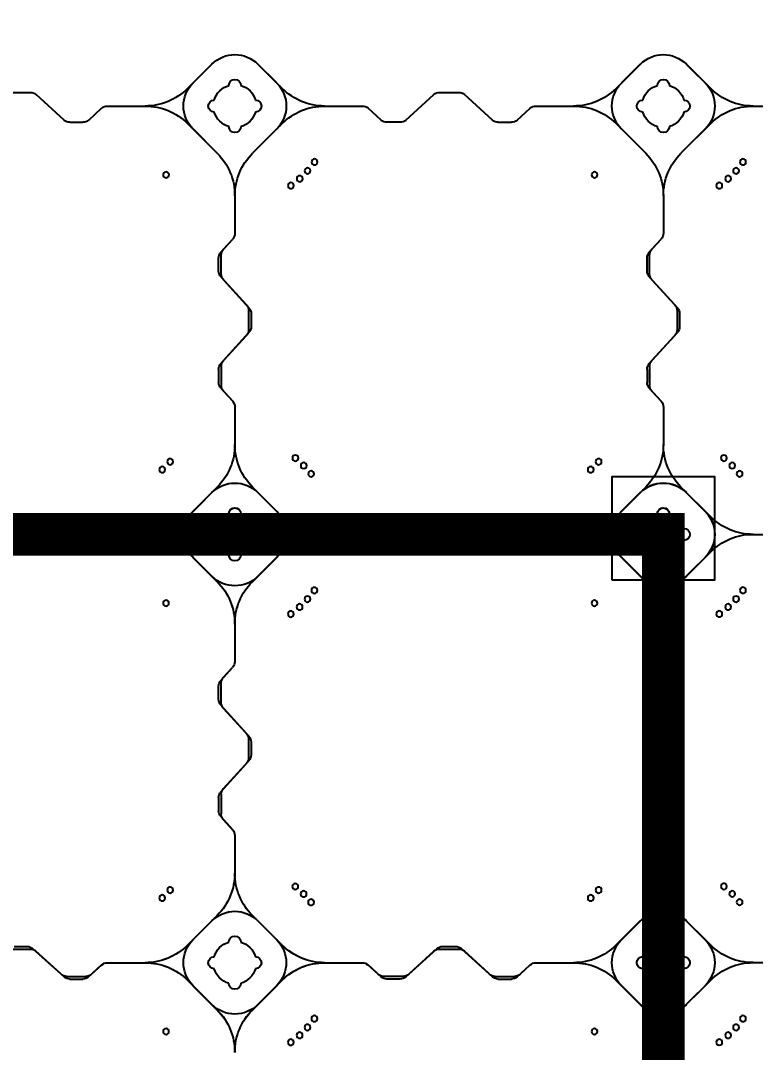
# Model space of a CAD drawing. Header units: millimetres. Extents: x -1612139 to -1260738, y 1141106 to 1536160.
# Drawn here: x -1312769 to -1311911, y 1267207 to 1268411 of the extents above; entities that cross this region are included whole.
import ezdxf

# ---------------------------------------------------------------- set-up
doc = ezdxf.new("R2010")
doc.units = ezdxf.units.MM
doc.header["$LTSCALE"] = 10
doc.layers.get('0').update_dxf_attribs({"linetype": 'CONTINUOUS'})
doc.layers.get('DEFPOINTS').update_dxf_attribs({"linetype": 'CONTINUOUS'})
doc.layers.add('W-FLOAT_BOWL浮筒', color=253, linetype='CONTINUOUS')
doc.styles.add('STANDARD_T3', font='simplex.shx', dxfattribs={"width": 0.7, "bigfont": 'gbcbig.shx'})
doc.dimstyles.new('W&&200', dxfattribs={"dimtxt": 700, "dimasz": 200, "dimexe": 500, "dimexo": 600, "dimgap": 200, "dimtad": 1, "dimdec": 0, "dimzin": 0, "dimdsep": 46, "dimtxsty": 'STANDARD_T3', "dimcen": 0.09, "dimclrd": 1, "dimclre": 1, "dimclrt": 7, "dimazin": 2, "dimtfac": 1, "dimtdec": 0, "dimtix": 1, "dimtmove": 2, "dimatfit": 3, "dimfxl": 100, "dimtolj": 1, "dimtzin": 0, "dimarcsym": 0})

# ---------------------------------------------------------------- blocks, each defined once
blk = doc.blocks.new('蓝色')
at = {"layer": 'W-FLOAT_BOWL浮筒', "color": 5}
for p, q in [((20451.1, -11479.1), (20485.8, -11444.4)), ((20479.5, -11450.8), (20451.2, -11479.1)), ((20457.5, -11472.8), (20485.8, -11444.5)), ((20457.5, -11472.7), (20479.4, -11450.8)), ((20561.6, -11479.1), (20526.8, -11444.4)), ((20555.2, -11472.8), (20526.8, -11444.5)), ((20533.2, -11450.8), (20555.2, -11472.7)), ((20533.2, -11450.8), (20561.5, -11479.1)), ((20951.1, -11479.1), (20985.8, -11444.4)), ((20979.5, -11450.8), (20951.2, -11479.1)), ((21055.2, -11472.8), (21026.8, -11444.5)), ((21033.2, -11450.8), (21055.2, -11472.7)), ((20303.5, -11486.2), (20270.7, -11516)), ((20307, -11483.2), (20274.2, -11513)), ((20310.2, -11483.6), (20332.5, -11483.6)), ((20313.7, -11480.6), (20329, -11480.6)), ((20335.7, -11483.2), (20350.9, -11497)), ((20339.2, -11486.2), (20351.1, -11497)), ((20673.5, -11486.2), (20661.6, -11497)), ((20677, -11483.2), (20661.8, -11497)), ((20702.5, -11483.6), (20680.2, -11483.6)), ((20699, -11480.6), (20683.7, -11480.6)), ((20705.7, -11483.2), (20738.5, -11513)), ((20709.2, -11486.2), (20742, -11516)), ((20803.5, -11486.2), (20770.7, -11516)), ((20807, -11483.2), (20774.2, -11513)), ((20810.2, -11483.6), (20832.5, -11483.6)), ((20813.7, -11480.6), (20829, -11480.6)), ((20835.7, -11483.2), (20850.9, -11497)), ((20839.2, -11486.2), (20851.1, -11497)), ((20357.6, -11499.6), (20401.6, -11499.6)), ((20357.8, -11499.6), (20401.6, -11499.6)), ((20610.9, -11499.6), (20655.1, -11499.6)), ((20610.9, -11499.6), (20654.9, -11499.6)), ((20857.6, -11499.6), (20901.6, -11499.6)), ((20857.8, -11499.6), (20901.6, -11499.6)), ((20245.2, -11515.6), (20267.5, -11515.6)), ((20248.7, -11518.6), (20264, -11518.6)), ((20485.8, -11554.9), (20451.1, -11520.1)), ((20479.5, -11548.4), (20451.2, -11520.1)), ((20479.4, -11548.4), (20457.5, -11526.5)), ((20457.5, -11526.5), (20485.8, -11554.8)), ((20526.8, -11554.9), (20561.6, -11520.1)), ((20555.2, -11526.5), (20526.8, -11554.8)), ((20533.2, -11548.4), (20561.5, -11520.1)), ((20555.2, -11526.5), (20533.2, -11548.4)), ((20745.2, -11515.6), (20767.5, -11515.6)), ((20748.7, -11518.6), (20764, -11518.6)), ((20985.8, -11554.9), (20951.1, -11520.1)), ((20979.5, -11548.4), (20951.2, -11520.1)), ((21055.2, -11526.5), (21026.8, -11554.8)), ((21055.2, -11526.5), (21033.2, -11548.4)), ((20506.3, -11648.4), (20506.3, -11604.2)), ((20506.3, -11648.2), (20506.3, -11604.2)), ((21006.3, -11648.4), (21006.3, -11604.2)), ((20489.9, -11670.3), (20503.7, -11655.1)), ((20492.9, -11666.8), (20503.7, -11654.9)), ((20989.9, -11670.3), (21003.7, -11655.1)), ((20487.3, -11692.3), (20487.3, -11677)), ((20490.3, -11695.8), (20490.3, -11673.5)), ((20987.3, -11692.3), (20987.3, -11677)), ((20489.9, -11699), (20519.7, -11731.8)), ((20492.9, -11702.5), (20522.7, -11735.3)), ((20989.9, -11699), (21019.7, -11731.8)), ((20522.3, -11760.8), (20522.3, -11738.5)), ((20525.3, -11757.3), (20525.3, -11742)), ((21022.3, -11760.8), (21022.3, -11738.5)), ((20492.9, -11796.8), (20522.7, -11764)), ((20489.9, -11800.3), (20519.7, -11767.5)), ((20989.9, -11800.3), (21019.7, -11767.5)), ((20490.3, -11803.5), (20490.3, -11825.8)), ((20487.3, -11807), (20487.3, -11822.3)), ((20987.3, -11807), (20987.3, -11822.3)), ((20489.9, -11829), (20503.7, -11844.2)), ((20492.9, -11832.5), (20503.7, -11844.4)), ((20989.9, -11829), (21003.7, -11844.2)), ((20506.3, -11894.9), (20506.3, -11850.9)), ((20506.3, -11894.9), (20506.3, -11851.1)), ((21006.3, -11894.9), (21006.3, -11850.9)), ((20451.1, -11979.1), (20485.8, -11944.4)), ((20457.5, -11972.8), (20485.8, -11944.5)), ((20561.6, -11979.1), (20526.8, -11944.4)), ((20555.2, -11972.8), (20526.8, -11944.5)), ((20951.1, -11979.1), (20985.8, -11944.4)), ((21055.2, -11972.8), (21026.8, -11944.5)), ((20307, -11983.2), (20274.2, -12013)), ((20313.7, -11980.6), (20329, -11980.6)), ((20335.7, -11983.2), (20350.9, -11997)), ((20677, -11983.2), (20661.8, -11997)), ((20699, -11980.6), (20683.7, -11980.6)), ((20705.7, -11983.2), (20738.5, -12013)), ((20807, -11983.2), (20774.2, -12013)), ((20813.7, -11980.6), (20829, -11980.6)), ((20835.7, -11983.2), (20850.9, -11997)), ((20357.6, -11999.6), (20401.6, -11999.6)), ((20610.9, -11999.6), (20655.1, -11999.6)), ((20857.6, -11999.6), (20901.6, -11999.6)), ((20245.2, -12015.6), (20267.5, -12015.6)), ((20479.5, -12048.4), (20451.2, -12020.1)), ((20533.2, -12048.4), (20561.5, -12020.1)), ((20745.2, -12015.6), (20767.5, -12015.6)), ((20979.5, -12048.4), (20951.2, -12020.1)), ((20479.4, -12048.4), (20457.5, -12026.5)), ((20555.2, -12026.5), (20533.2, -12048.4)), ((21055.2, -12026.5), (21033.2, -12048.4))]:
    blk.add_line(p, q, dxfattribs=at)
for centre in [(20571.6, -11406.7), (20426, -11419.3), (20581.9, -11414.9), (20926, -11419.3), (20591.1, -11424.1), (20599.2, -11434.3), (20421.6, -11575.2), (20595.3, -11570.2), (20921.6, -11575.2), (20430.8, -11584.4), (20576.9, -11588.6), (20586.6, -11579.9), (20930.8, -11584.4), (20571.6, -11906.7), (20581.9, -11914.9), (20426, -11919.3), (20591.1, -11924.1), (20926, -11919.3), (20599.2, -11934.3)]:
    blk.add_circle(centre, 3.5, dxfattribs=at)
for centre, radius, start, end in [((20436.3, -11394.9), 70, 315, 0), ((20436.3, -11395), 70, 315, 0), ((20576.3, -11394.9), 70, 180, 225), ((20576.3, -11395), 70, 180, 225), ((20936.3, -11394.9), 70, 315, 0), ((21076.3, -11395), 70, 180, 225), ((20506.3, -11477.7), 38, 45, 135), ((20506.4, -11477.7), 38, 45, 135), ((21006.4, -11477.7), 38, 45, 135), ((20484.4, -11499.6), 38, 135, 225), ((20484.4, -11499.7), 38, 135, 225), ((20506.3, -11499.6), 25, 106.2602, 163.7398), ((20506.3, -11499.6), 25, 106.2602, 163.7398), ((20506.3, -11499.6), 25, 106.2602, 163.7398), ((20506.3, -11499.6), 25, 106.2602, 163.7398), ((20506.3, -11475.6), 7, 0, 180), ((20506.3, -11475.6), 7, 0, 180), ((20506.3, -11475.6), 7, 0, 180), ((20506.3, -11475.6), 7, 0, 180), ((20506.3, -11499.6), 25, 16.2602, 73.7398), ((20506.3, -11499.6), 25, 16.2602, 73.7398), ((20506.3, -11499.6), 25, 16.2602, 73.7398), ((20506.3, -11499.6), 25, 16.2602, 73.7398), ((20528.3, -11499.6), 38, 315, 45), ((20528.3, -11499.7), 38, 315, 45), ((21006.3, -11499.6), 25, 106.2602, 163.7398), ((21006.3, -11499.6), 25, 106.2602, 163.7398), ((21006.3, -11475.6), 7, 0, 180), ((21006.3, -11475.6), 7, 0, 180), ((21006.3, -11499.6), 25, 16.2602, 73.7398), ((21006.3, -11499.6), 25, 16.2602, 73.7398), ((21028.3, -11499.6), 38, 315, 45), ((21028.3, -11499.7), 38, 315, 45), ((20310.2, -11493.6), 10, 90, 132.2737), ((20313.7, -11490.6), 10, 90, 132.2737), ((20329, -11490.6), 10, 47.7263, 90), ((20332.5, -11493.6), 10, 47.7263, 90), ((20401.6, -11429.6), 70, 270, 315), ((20401.7, -11429.6), 70, 270, 315), ((20611, -11429.6), 70, 225, 270), ((20611.1, -11429.6), 70, 225, 270), ((20680.2, -11493.6), 10, 90, 132.2737), ((20683.7, -11490.6), 10, 90, 132.2737), ((20699, -11490.6), 10, 47.7263, 90), ((20702.5, -11493.6), 10, 47.7263, 90), ((20810.2, -11493.6), 10, 90, 132.2737), ((20813.7, -11490.6), 10, 90, 132.2737), ((20829, -11490.6), 10, 47.7263, 90), ((20832.5, -11493.6), 10, 47.7263, 90), ((20901.6, -11429.6), 70, 270, 315), ((20901.7, -11429.6), 70, 270, 315), ((20357.6, -11489.6), 10, 227.7263, 270), ((20357.8, -11489.6), 10, 227.7263, 270), ((20401.6, -11569.6), 70, 45, 90), ((20401.7, -11569.6), 70, 45, 90), ((20482.3, -11499.6), 7, 90, 270), ((20482.3, -11499.6), 7, 90, 270), ((20482.3, -11499.6), 7, 90, 270), ((20482.3, -11499.6), 7, 90, 270), ((20530.3, -11499.6), 7, 270, 90), ((20530.3, -11499.6), 7, 270, 90), ((20530.3, -11499.6), 7, 270, 90), ((20530.3, -11499.6), 7, 270, 90), ((20611, -11569.6), 70, 90, 135), ((20611.1, -11569.6), 70, 90, 135), ((20654.9, -11489.6), 10, 270, 312.2737), ((20655.1, -11489.6), 10, 270, 312.2737), ((20857.6, -11489.6), 10, 227.7263, 270), ((20857.8, -11489.6), 10, 227.7263, 270), ((20901.6, -11569.6), 70, 45, 90), ((20901.7, -11569.6), 70, 45, 90), ((20982.3, -11499.6), 7, 90, 270), ((20982.3, -11499.6), 7, 90, 270), ((21030.3, -11499.6), 7, 270, 90), ((21030.3, -11499.6), 7, 270, 90), ((20267.5, -11505.6), 10, 270, 312.2737), ((20506.3, -11499.6), 25, 196.2602, 253.7398), ((20506.3, -11499.6), 25, 196.2602, 253.7398), ((20506.3, -11499.6), 25, 196.2602, 253.7398), ((20506.3, -11499.6), 25, 196.2602, 253.7398), ((20506.3, -11499.6), 25, 286.2602, 343.7398), ((20506.3, -11499.6), 25, 286.2602, 343.7398), ((20506.3, -11499.6), 25, 286.2602, 343.7398), ((20506.3, -11499.6), 25, 286.2602, 343.7398), ((20745.2, -11505.6), 10, 227.7263, 270), ((20767.5, -11505.6), 10, 270, 312.2737), ((21006.3, -11499.6), 25, 196.2602, 253.7398), ((21006.3, -11499.6), 25, 196.2602, 253.7398), ((21006.3, -11499.6), 25, 286.2602, 343.7398), ((21006.3, -11499.6), 25, 286.2602, 343.7398), ((20264, -11508.6), 10, 270, 312.2737), ((20506.3, -11523.6), 7, 180, 0), ((20506.3, -11523.6), 7, 180, 0), ((20506.3, -11523.6), 7, 180, 0), ((20506.3, -11523.6), 7, 180, 0), ((20748.7, -11508.6), 10, 227.7263, 270), ((20764, -11508.6), 10, 270, 312.2737), ((21006.3, -11523.6), 7, 180, 0), ((21006.3, -11523.6), 7, 180, 0), ((20506.3, -11521.6), 38, 225, 315), ((20506.4, -11521.6), 38, 225, 315), ((21006.4, -11521.6), 38, 225, 315), ((20436.3, -11604.3), 70, 0, 45), ((20436.3, -11604.3), 70, 0, 45), ((20576.3, -11604.3), 70, 135, 180), ((20576.3, -11604.3), 70, 135, 180), ((20936.3, -11604.3), 70, 0, 45), ((21076.3, -11604.3), 70, 135, 180), ((20496.3, -11648.2), 10, 317.7263, 0), ((20496.3, -11648.4), 10, 317.7263, 0), ((20996.3, -11648.4), 10, 317.7263, 0), ((20497.3, -11677), 10, 137.7263, 180), ((20500.3, -11673.5), 10, 137.7263, 180), ((20997.3, -11677), 10, 137.7263, 180), ((20497.3, -11692.3), 10, 180, 222.2737), ((20997.3, -11692.3), 10, 180, 222.2737), ((20500.3, -11695.8), 10, 180, 222.2737), ((20512.3, -11738.5), 10, 0, 42.2737), ((20515.3, -11742), 10, 0, 42.2737), ((21012.3, -11738.5), 10, 0, 42.2737), ((20512.3, -11760.8), 10, 317.7263, 0), ((20515.3, -11757.3), 10, 317.7263, 0), ((21012.3, -11760.8), 10, 317.7263, 0), ((20497.3, -11807), 10, 137.7263, 180), ((20500.3, -11803.5), 10, 137.7263, 180), ((20997.3, -11807), 10, 137.7263, 180), ((20497.3, -11822.3), 10, 180, 222.2737), ((20500.3, -11825.8), 10, 180, 222.2737), ((20997.3, -11822.3), 10, 180, 222.2737), ((20496.3, -11850.9), 10, 0, 42.2737), ((20496.3, -11851.1), 10, 0, 42.2737), ((20996.3, -11850.9), 10, 0, 42.2737), ((20436.3, -11894.9), 70, 315, 0), ((20436.3, -11895), 70, 315, 0), ((20576.3, -11894.9), 70, 180, 225), ((20576.3, -11895), 70, 180, 225), ((20936.3, -11894.9), 70, 315, 0), ((21076.3, -11895), 70, 180, 225), ((20506.3, -11975.6), 7, 0, 180), ((20506.3, -11975.6), 7, 0, 180), ((21006.3, -11975.6), 7, 0, 180), ((20313.7, -11990.6), 10, 90, 132.2737), ((20329, -11990.6), 10, 47.7263, 90), ((20401.6, -11929.6), 70, 270, 315), ((20484.4, -11999.7), 38, 135, 225), ((20506.3, -11999.6), 25, 106.2602, 163.7398), ((20506.3, -11999.6), 25, 106.2602, 163.7398), ((20506.3, -11999.6), 25, 16.2602, 73.7398), ((20506.3, -11999.6), 25, 16.2602, 73.7398), ((20528.3, -11999.7), 38, 315, 45), ((20611.1, -11929.6), 70, 225, 270), ((20683.7, -11990.6), 10, 90, 132.2737), ((20699, -11990.6), 10, 47.7263, 90), ((20813.7, -11990.6), 10, 90, 132.2737), ((20829, -11990.6), 10, 47.7263, 90), ((20901.6, -11929.6), 70, 270, 315), ((21006.3, -11999.6), 25, 106.2602, 163.7398), ((21006.3, -11999.6), 25, 16.2602, 73.7398), ((21028.3, -11999.7), 38, 315, 45), ((20482.3, -11999.6), 7, 90, 270), ((20482.3, -11999.6), 7, 90, 270), ((20530.3, -11999.6), 7, 270, 90), ((20530.3, -11999.6), 7, 270, 90), ((20982.3, -11999.6), 7, 90, 270), ((21030.3, -11999.6), 7, 270, 90), ((20357.6, -11989.6), 10, 227.7263, 270), ((20401.7, -12069.6), 70, 45, 90), ((20506.3, -11999.6), 25, 196.2602, 253.7398), ((20506.3, -11999.6), 25, 196.2602, 253.7398), ((20506.3, -11999.6), 25, 286.2602, 343.7398), ((20506.3, -11999.6), 25, 286.2602, 343.7398), ((20611, -12069.6), 70, 90, 135), ((20655.1, -11989.6), 10, 270, 312.2737), ((20857.6, -11989.6), 10, 227.7263, 270), ((20901.7, -12069.6), 70, 45, 90), ((21006.3, -11999.6), 25, 196.2602, 253.7398), ((21006.3, -11999.6), 25, 286.2602, 343.7398), ((20267.5, -12005.6), 10, 270, 312.2737), ((20745.2, -12005.6), 10, 227.7263, 270), ((20767.5, -12005.6), 10, 270, 312.2737), ((20506.3, -12023.6), 7, 180, 0), ((20506.3, -12023.6), 7, 180, 0), ((21006.3, -12023.6), 7, 180, 0), ((20506.3, -12021.6), 38, 225, 315), ((20506.4, -12021.6), 38, 225, 315), ((21006.4, -12021.6), 38, 225, 315)]:
    blk.add_arc(centre, radius, start, end, dxfattribs=at)
blk = doc.blocks.new('橙色')
at = {"layer": 'W-FLOAT_BOWL浮筒', "color": 30}
for p, q in [((21451.2, -10973.2), (21479.5, -10944.8)), ((21555.2, -10979.5), (21520.5, -10944.8)), ((21451.2, -10973.1), (21473.1, -10951.2)), ((21526.8, -10951.2), (21555.2, -10979.5)), ((21604.6, -11000), (21648.7, -11000)), ((21604.6, -11000), (21648.5, -11000)), ((21520.5, -11055.2), (21555.2, -11020.5)), ((21526.8, -11048.8), (21555.2, -11020.5)), ((21451.2, -11026.8), (21479.5, -11055.2)), ((21473.1, -11048.8), (21451.2, -11026.9)), ((21500, -11148.5), (21500, -11104.6)), ((21486.6, -11167.1), (21497.4, -11155.3)), ((21484, -11196.1), (21484, -11173.9)), ((21486.6, -11202.9), (21516.4, -11235.6)), ((21519, -11257.6), (21519, -11242.4)), ((21486.6, -11297.1), (21516.4, -11264.4)), ((21484, -11303.9), (21484, -11326.1)), ((21486.6, -11332.9), (21497.4, -11344.7)), ((21500, -11395.3), (21500, -11351.5)), ((20973.2, -11451.2), (20944.8, -11479.5)), ((20973.2, -11451.2), (20944.8, -11479.5)), ((20951.2, -11473.1), (20973.1, -11451.2)), ((20951.2, -11473.1), (20973.1, -11451.2)), ((21026.8, -11451.2), (21055.2, -11479.5)), ((21026.8, -11451.2), (21055.2, -11479.5)), ((21026.9, -11451.2), (21048.8, -11473.1)), ((21026.9, -11451.2), (21048.8, -11473.1)), ((21473.2, -11451.2), (21444.8, -11479.5)), ((21451.2, -11473.2), (21479.5, -11444.8)), ((21451.2, -11473.1), (21473.1, -11451.2)), ((21555.2, -11479.5), (21520.5, -11444.8)), ((21526.8, -11451.2), (21555.2, -11479.5)), ((21526.9, -11451.2), (21548.8, -11473.1)), ((20797.1, -11486.6), (20764.4, -11516.4)), ((20803.9, -11484), (20826.1, -11484)), ((20832.9, -11486.6), (20844.7, -11497.4)), ((21167.1, -11486.6), (21155.3, -11497.4)), ((21196.1, -11484), (21173.9, -11484)), ((21202.9, -11486.6), (21235.6, -11516.4)), ((21297.1, -11486.6), (21264.4, -11516.4)), ((21303.9, -11484), (21326.1, -11484)), ((21332.9, -11486.6), (21344.7, -11497.4)), ((20851.5, -11500), (20895.3, -11500)), ((21104.6, -11500), (21148.5, -11500)), ((21351.5, -11500), (21395.3, -11500)), ((21604.6, -11500), (21648.7, -11500)), ((21604.6, -11500), (21648.5, -11500)), ((20742.4, -11519), (20757.6, -11519)), ((20979.5, -11555.2), (20944.8, -11520.5)), ((20979.5, -11555.2), (20944.8, -11520.5)), ((21020.5, -11555.2), (21055.2, -11520.5)), ((21020.5, -11555.2), (21055.2, -11520.5)), ((21242.4, -11519), (21257.6, -11519)), ((21479.5, -11555.2), (21444.8, -11520.5)), ((21520.5, -11555.2), (21555.2, -11520.5)), ((21526.8, -11548.8), (21555.2, -11520.5)), ((20951.2, -11526.8), (20979.5, -11555.2)), ((20951.2, -11526.8), (20979.5, -11555.2)), ((21048.8, -11526.8), (21020.5, -11555.2)), ((21048.8, -11526.8), (21020.5, -11555.2)), ((21451.2, -11526.8), (21479.5, -11555.2)), ((21473.1, -11548.8), (21451.2, -11526.9)), ((21548.8, -11526.8), (21520.5, -11555.2)), ((21000, -11648.7), (21000, -11604.6)), ((21000, -11648.7), (21000, -11604.6)), ((21000, -11648.5), (21000, -11604.6)), ((21000, -11648.5), (21000, -11604.6)), ((21500, -11648.7), (21500, -11604.6)), ((21500, -11648.5), (21500, -11604.6)), ((20983.6, -11670.6), (20997.4, -11655.5)), ((20983.6, -11670.6), (20997.4, -11655.5)), ((20986.6, -11667.1), (20997.4, -11655.3)), ((20986.6, -11667.1), (20997.4, -11655.3)), ((21483.6, -11670.6), (21497.4, -11655.5)), ((21486.6, -11667.1), (21497.4, -11655.3)), ((20981, -11692.6), (20981, -11677.4)), ((20981, -11692.6), (20981, -11677.4)), ((20984, -11696.1), (20984, -11673.9)), ((20984, -11696.1), (20984, -11673.9)), ((21481, -11692.6), (21481, -11677.4)), ((21484, -11696.1), (21484, -11673.9)), ((20983.6, -11699.4), (21013.4, -11732.1)), ((20983.6, -11699.4), (21013.4, -11732.1)), ((20986.6, -11702.9), (21016.4, -11735.6)), ((20986.6, -11702.9), (21016.4, -11735.6)), ((21483.6, -11699.4), (21513.4, -11732.1)), ((21486.6, -11702.9), (21516.4, -11735.6)), ((21016, -11761.1), (21016, -11738.9)), ((21016, -11761.1), (21016, -11738.9)), ((21019, -11757.6), (21019, -11742.4)), ((21019, -11757.6), (21019, -11742.4)), ((21516, -11761.1), (21516, -11738.9)), ((21519, -11757.6), (21519, -11742.4)), ((20986.6, -11797.1), (21016.4, -11764.4)), ((20986.6, -11797.1), (21016.4, -11764.4)), ((21486.6, -11797.1), (21516.4, -11764.4)), ((20983.6, -11800.6), (21013.4, -11767.9)), ((20983.6, -11800.6), (21013.4, -11767.9)), ((21483.6, -11800.6), (21513.4, -11767.9)), ((20981, -11807.4), (20981, -11822.6)), ((20981, -11807.4), (20981, -11822.6)), ((20984, -11803.9), (20984, -11826.1)), ((20984, -11803.9), (20984, -11826.1)), ((21481, -11807.4), (21481, -11822.6)), ((21484, -11803.9), (21484, -11826.1)), ((20983.6, -11829.4), (20997.4, -11844.5)), ((20983.6, -11829.4), (20997.4, -11844.5)), ((20986.6, -11832.9), (20997.4, -11844.7)), ((20986.6, -11832.9), (20997.4, -11844.7)), ((21483.6, -11829.4), (21497.4, -11844.5)), ((21486.6, -11832.9), (21497.4, -11844.7)), ((21000, -11895.3), (21000, -11851.3)), ((21000, -11895.3), (21000, -11851.3)), ((21000, -11895.3), (21000, -11851.5)), ((21000, -11895.3), (21000, -11851.5)), ((21500, -11895.3), (21500, -11851.3)), ((21500, -11895.3), (21500, -11851.5)), ((20944.8, -11979.5), (20979.5, -11944.8)), ((20944.8, -11979.5), (20979.5, -11944.8)), ((20951.2, -11973.2), (20979.5, -11944.8)), ((20951.2, -11973.2), (20979.5, -11944.8)), ((21048.8, -11973.2), (21020.5, -11944.8)), ((21048.8, -11973.2), (21020.5, -11944.8)), ((21055.2, -11979.5), (21020.5, -11944.8)), ((21055.2, -11979.5), (21020.5, -11944.8)), ((21444.8, -11979.5), (21479.5, -11944.8)), ((21451.2, -11973.2), (21479.5, -11944.8)), ((21548.8, -11973.2), (21520.5, -11944.8)), ((21555.2, -11979.5), (21520.5, -11944.8)), ((20800.6, -11983.6), (20767.9, -12013.4)), ((20807.4, -11981), (20822.6, -11981)), ((20829.4, -11983.6), (20844.5, -11997.4)), ((21170.6, -11983.6), (21155.5, -11997.4)), ((21192.6, -11981), (21177.4, -11981)), ((21199.4, -11983.6), (21232.1, -12013.4)), ((21300.6, -11983.6), (21267.9, -12013.4)), ((21307.4, -11981), (21322.6, -11981)), ((21329.4, -11983.6), (21344.5, -11997.4)), ((20851.3, -12000), (20895.3, -12000)), ((21104.6, -12000), (21148.7, -12000)), ((21351.3, -12000), (21395.3, -12000)), ((21604.6, -12000), (21648.7, -12000)), ((20738.9, -12016), (20761.1, -12016)), ((21238.9, -12016), (21261.1, -12016)), ((20973.2, -12048.8), (20944.8, -12020.5)), ((20973.2, -12048.8), (20944.8, -12020.5)), ((20973.1, -12048.8), (20951.2, -12026.9)), ((20973.1, -12048.8), (20951.2, -12026.9)), ((21026.8, -12048.8), (21055.2, -12020.5)), ((21026.8, -12048.8), (21055.2, -12020.5)), ((21048.8, -12026.9), (21026.9, -12048.8)), ((21048.8, -12026.9), (21026.9, -12048.8)), ((21473.2, -12048.8), (21444.8, -12020.5)), ((21473.1, -12048.8), (21451.2, -12026.9)), ((21526.8, -12048.8), (21555.2, -12020.5)), ((21548.8, -12026.9), (21526.9, -12048.8))]:
    blk.add_line(p, q, dxfattribs=at)
for centre in [(21565.3, -10907.1), (21575.6, -10915.2), (21584.8, -10924.4), (21592.9, -10934.7), (21589, -11070.6), (21580.3, -11080.3), (21570.6, -11089), (21565.3, -11407.1), (21575.6, -11415.2), (21584.8, -11424.4), (21592.9, -11434.7), (20915.2, -11575.6), (21089, -11570.6), (21415.2, -11575.6), (21589, -11570.6), (20924.4, -11584.8), (21070.6, -11589), (21080.3, -11580.3), (21424.4, -11584.8), (21570.6, -11589), (21580.3, -11580.3), (21065.3, -11907.1), (21075.6, -11915.2), (21565.3, -11907.1), (21575.6, -11915.2), (20919.7, -11919.7), (21084.8, -11924.4), (21419.7, -11919.7), (21584.8, -11924.4), (21092.9, -11934.7), (21592.9, -11934.7)]:
    blk.add_circle(centre, 3.5, dxfattribs=at)
for centre, radius, start, end in [((21430, -10895.3), 70, 315, 0), ((21570, -10895.3), 70, 180, 225), ((21500, -10978), 38, 45, 135), ((21500, -10976), 7, 0, 180), ((21500, -10976), 7, 0, 180), ((21478, -11000), 38, 135, 225), ((21478, -11000), 38, 135, 225), ((21500, -11000), 25, 106.2602, 163.7398), ((21500, -11000), 25, 106.2602, 163.7398), ((21500, -11000), 25, 16.2602, 73.7398), ((21500, -11000), 25, 16.2602, 73.7398), ((21604.7, -10930), 70, 225, 270), ((21604.7, -10930), 70, 225, 270), ((21476, -11000), 7, 90, 270), ((21476, -11000), 7, 90, 270), ((21524, -11000), 7, 270, 90), ((21524, -11000), 7, 270, 90), ((21500, -11000), 25, 196.2602, 253.7398), ((21500, -11000), 25, 196.2602, 253.7398), ((21500, -11000), 25, 286.2602, 343.7398), ((21500, -11000), 25, 286.2602, 343.7398), ((21604.7, -11070), 70, 90, 135), ((21604.7, -11070), 70, 90, 135), ((21500, -11024), 7, 180, 0), ((21500, -11024), 7, 180, 0), ((21500, -11022), 38, 225, 315), ((21430, -11104.7), 70, 0, 45), ((21570, -11104.7), 70, 135, 180), ((21490, -11148.5), 10, 317.7263, 0), ((21494, -11173.9), 10, 137.7263, 180), ((21494, -11196.1), 10, 180, 222.2737), ((21509, -11242.4), 10, 0, 42.2737), ((21509, -11257.6), 10, 317.7263, 0), ((21494, -11303.9), 10, 137.7263, 180), ((21494, -11326.1), 10, 180, 222.2737), ((21490, -11351.5), 10, 0, 42.2737), ((21430, -11395.3), 70, 315, 0), ((21570, -11395.3), 70, 180, 225), ((21000, -11478), 38, 45, 135), ((21000, -11478), 38, 45, 135), ((21000, -11478), 38, 45, 135), ((21000, -11478), 38, 45, 135), ((21500, -11478), 38, 45, 135), ((21500, -11478), 38, 45, 135), ((20978, -11500), 38, 135, 225), ((20978, -11500), 38, 135, 225), ((21000, -11500), 25, 106.2602, 163.7398), ((21000, -11500), 25, 106.2602, 163.7398), ((21000, -11500), 25, 106.2602, 163.7398), ((21000, -11500), 25, 106.2602, 163.7398), ((21000, -11476), 7, 0, 180), ((21000, -11476), 7, 0, 180), ((21000, -11476), 7, 0, 180), ((21000, -11476), 7, 0, 180), ((21000, -11500), 25, 16.2602, 73.7398), ((21000, -11500), 25, 16.2602, 73.7398), ((21000, -11500), 25, 16.2602, 73.7398), ((21000, -11500), 25, 16.2602, 73.7398), ((21022, -11500), 38, 315, 45), ((21022, -11500), 38, 315, 45), ((21478, -11500), 38, 135, 225), ((21478, -11500), 38, 135, 225), ((21500, -11500), 25, 106.2602, 163.7398), ((21500, -11500), 25, 106.2602, 163.7398), ((21500, -11500), 25, 106.2602, 163.7398), ((21500, -11476), 7, 0, 180), ((21500, -11476), 7, 0, 180), ((21500, -11476), 7, 0, 180), ((21500, -11500), 25, 16.2602, 73.7398), ((21500, -11500), 25, 16.2602, 73.7398), ((21500, -11500), 25, 16.2602, 73.7398), ((21522, -11500), 38, 315, 45), ((20803.9, -11494), 10, 90, 132.2737), ((20826.1, -11494), 10, 47.7263, 90), ((20895.3, -11430), 70, 270, 315), ((21104.7, -11430), 70, 225, 270), ((21173.9, -11494), 10, 90, 132.2737), ((21196.1, -11494), 10, 47.7263, 90), ((21303.9, -11494), 10, 90, 132.2737), ((21326.1, -11494), 10, 47.7263, 90), ((21395.3, -11430), 70, 270, 315), ((21604.7, -11430), 70, 225, 270), ((21604.7, -11430), 70, 225, 270), ((20851.5, -11490), 10, 227.7263, 270), ((20895.3, -11570), 70, 45, 90), ((20976, -11500), 7, 90, 270), ((20976, -11500), 7, 90, 270), ((20976, -11500), 7, 90, 270), ((20976, -11500), 7, 90, 270), ((21024, -11500), 7, 270, 90), ((21024, -11500), 7, 270, 90), ((21024, -11500), 7, 270, 90), ((21024, -11500), 7, 270, 90), ((21104.7, -11570), 70, 90, 135), ((21148.5, -11490), 10, 270, 312.2737), ((21351.5, -11490), 10, 227.7263, 270), ((21395.3, -11570), 70, 45, 90), ((21476, -11500), 7, 90, 270), ((21476, -11500), 7, 90, 270), ((21476, -11500), 7, 90, 270), ((21524, -11500), 7, 270, 90), ((21524, -11500), 7, 270, 90), ((21524, -11500), 7, 270, 90), ((21604.7, -11570), 70, 90, 135), ((21604.7, -11570), 70, 90, 135), ((21000, -11500), 25, 196.2602, 253.7398), ((21000, -11500), 25, 196.2602, 253.7398), ((21000, -11500), 25, 196.2602, 253.7398), ((21000, -11500), 25, 196.2602, 253.7398), ((21000, -11500), 25, 286.2602, 343.7398), ((21000, -11500), 25, 286.2602, 343.7398), ((21000, -11500), 25, 286.2602, 343.7398), ((21000, -11500), 25, 286.2602, 343.7398), ((21500, -11500), 25, 196.2602, 253.7398), ((21500, -11500), 25, 196.2602, 253.7398), ((21500, -11500), 25, 196.2602, 253.7398), ((21500, -11500), 25, 286.2602, 343.7398), ((21500, -11500), 25, 286.2602, 343.7398), ((21500, -11500), 25, 286.2602, 343.7398), ((20757.6, -11509), 10, 270, 312.2737), ((21000, -11524), 7, 180, 0), ((21000, -11524), 7, 180, 0), ((21000, -11524), 7, 180, 0), ((21000, -11524), 7, 180, 0), ((21242.4, -11509), 10, 227.7263, 270), ((21257.6, -11509), 10, 270, 312.2737), ((21500, -11524), 7, 180, 0), ((21500, -11524), 7, 180, 0), ((21500, -11524), 7, 180, 0), ((21500, -11522), 38, 225, 315), ((20930, -11604.7), 70, 0, 45), ((20930, -11604.7), 70, 0, 45), ((20930, -11604.7), 70, 0, 45), ((20930, -11604.7), 70, 0, 45), ((21070, -11604.7), 70, 135, 180), ((21070, -11604.7), 70, 135, 180), ((21070, -11604.7), 70, 135, 180), ((21070, -11604.7), 70, 135, 180), ((21430, -11604.7), 70, 0, 45), ((21430, -11604.7), 70, 0, 45), ((21570, -11604.7), 70, 135, 180), ((21570, -11604.7), 70, 135, 180), ((20990, -11648.5), 10, 317.7263, 0), ((20990, -11648.5), 10, 317.7263, 0), ((20990, -11648.7), 10, 317.7263, 0), ((20990, -11648.7), 10, 317.7263, 0), ((21490, -11648.5), 10, 317.7263, 0), ((21490, -11648.7), 10, 317.7263, 0), ((20991, -11677.4), 10, 137.7263, 180), ((20991, -11677.4), 10, 137.7263, 180), ((20994, -11673.9), 10, 137.7263, 180), ((20994, -11673.9), 10, 137.7263, 180), ((21491, -11677.4), 10, 137.7263, 180), ((21494, -11673.9), 10, 137.7263, 180), ((20991, -11692.6), 10, 180, 222.2737), ((20991, -11692.6), 10, 180, 222.2737), ((21491, -11692.6), 10, 180, 222.2737), ((20994, -11696.1), 10, 180, 222.2737), ((20994, -11696.1), 10, 180, 222.2737), ((21494, -11696.1), 10, 180, 222.2737), ((21006, -11738.9), 10, 0, 42.2737), ((21006, -11738.9), 10, 0, 42.2737), ((21009, -11742.4), 10, 0, 42.2737), ((21009, -11742.4), 10, 0, 42.2737), ((21506, -11738.9), 10, 0, 42.2737), ((21509, -11742.4), 10, 0, 42.2737), ((21006, -11761.1), 10, 317.7263, 0), ((21006, -11761.1), 10, 317.7263, 0), ((21009, -11757.6), 10, 317.7263, 0), ((21009, -11757.6), 10, 317.7263, 0), ((21506, -11761.1), 10, 317.7263, 0), ((21509, -11757.6), 10, 317.7263, 0), ((20991, -11807.4), 10, 137.7263, 180), ((20991, -11807.4), 10, 137.7263, 180), ((20994, -11803.9), 10, 137.7263, 180), ((20994, -11803.9), 10, 137.7263, 180), ((21491, -11807.4), 10, 137.7263, 180), ((21494, -11803.9), 10, 137.7263, 180), ((20991, -11822.6), 10, 180, 222.2737), ((20991, -11822.6), 10, 180, 222.2737), ((20994, -11826.1), 10, 180, 222.2737), ((20994, -11826.1), 10, 180, 222.2737), ((21491, -11822.6), 10, 180, 222.2737), ((21494, -11826.1), 10, 180, 222.2737), ((20990, -11851.3), 10, 0, 42.2737), ((20990, -11851.3), 10, 0, 42.2737), ((20990, -11851.5), 10, 0, 42.2737), ((20990, -11851.5), 10, 0, 42.2737), ((21490, -11851.3), 10, 0, 42.2737), ((21490, -11851.5), 10, 0, 42.2737), ((20930, -11895.3), 70, 315, 0), ((20930, -11895.3), 70, 315, 0), ((20930, -11895.3), 70, 315, 0), ((20930, -11895.3), 70, 315, 0), ((21070, -11895.3), 70, 180, 225), ((21070, -11895.3), 70, 180, 225), ((21070, -11895.3), 70, 180, 225), ((21070, -11895.3), 70, 180, 225), ((21430, -11895.3), 70, 315, 0), ((21430, -11895.3), 70, 315, 0), ((21570, -11895.3), 70, 180, 225), ((21570, -11895.3), 70, 180, 225), ((21000, -11976), 7, 0, 180), ((21000, -11976), 7, 0, 180), ((21000, -11976), 7, 0, 180), ((21000, -11976), 7, 0, 180), ((21500, -11976), 7, 0, 180), ((21500, -11976), 7, 0, 180), ((20807.4, -11991), 10, 90, 132.2737), ((20822.6, -11991), 10, 47.7263, 90), ((20895.3, -11930), 70, 270, 315), ((20978, -12000), 38, 135, 225), ((20978, -12000), 38, 135, 225), ((21000, -12000), 25, 106.2602, 163.7398), ((21000, -12000), 25, 106.2602, 163.7398), ((21000, -12000), 25, 106.2602, 163.7398), ((21000, -12000), 25, 106.2602, 163.7398), ((21000, -12000), 25, 16.2602, 73.7398), ((21000, -12000), 25, 16.2602, 73.7398), ((21000, -12000), 25, 16.2602, 73.7398), ((21000, -12000), 25, 16.2602, 73.7398), ((21022, -12000), 38, 315, 45), ((21022, -12000), 38, 315, 45), ((21104.7, -11930), 70, 225, 270), ((21177.4, -11991), 10, 90, 132.2737), ((21192.6, -11991), 10, 47.7263, 90), ((21307.4, -11991), 10, 90, 132.2737), ((21322.6, -11991), 10, 47.7263, 90), ((21395.3, -11930), 70, 270, 315), ((21478, -12000), 38, 135, 225), ((21500, -12000), 25, 106.2602, 163.7398), ((21500, -12000), 25, 106.2602, 163.7398), ((21500, -12000), 25, 16.2602, 73.7398), ((21500, -12000), 25, 16.2602, 73.7398), ((21522, -12000), 38, 315, 45), ((21604.7, -11930), 70, 225, 270), ((20976, -12000), 7, 90, 270), ((20976, -12000), 7, 90, 270), ((20976, -12000), 7, 90, 270), ((20976, -12000), 7, 90, 270), ((21024, -12000), 7, 270, 90), ((21024, -12000), 7, 270, 90), ((21024, -12000), 7, 270, 90), ((21024, -12000), 7, 270, 90), ((21476, -12000), 7, 90, 270), ((21476, -12000), 7, 90, 270), ((21524, -12000), 7, 270, 90), ((21524, -12000), 7, 270, 90), ((20851.3, -11990), 10, 227.7263, 270), ((20895.3, -12070), 70, 45, 90), ((21000, -12000), 25, 196.2602, 253.7398), ((21000, -12000), 25, 196.2602, 253.7398), ((21000, -12000), 25, 196.2602, 253.7398), ((21000, -12000), 25, 196.2602, 253.7398), ((21000, -12000), 25, 286.2602, 343.7398), ((21000, -12000), 25, 286.2602, 343.7398), ((21000, -12000), 25, 286.2602, 343.7398), ((21000, -12000), 25, 286.2602, 343.7398), ((21104.7, -12070), 70, 90, 135), ((21148.7, -11990), 10, 270, 312.2737), ((21351.3, -11990), 10, 227.7263, 270), ((21395.3, -12070), 70, 45, 90), ((21500, -12000), 25, 196.2602, 253.7398), ((21500, -12000), 25, 196.2602, 253.7398), ((21500, -12000), 25, 286.2602, 343.7398), ((21500, -12000), 25, 286.2602, 343.7398), ((21604.7, -12070), 70, 90, 135), ((20761.1, -12006), 10, 270, 312.2737), ((21238.9, -12006), 10, 227.7263, 270), ((21261.1, -12006), 10, 270, 312.2737), ((21000, -12024), 7, 180, 0), ((21000, -12024), 7, 180, 0), ((21000, -12024), 7, 180, 0), ((21000, -12024), 7, 180, 0), ((21500, -12024), 7, 180, 0), ((21500, -12024), 7, 180, 0), ((21000, -12022), 38, 225, 315), ((21000, -12022), 38, 225, 315), ((21000, -12022), 38, 225, 315), ((21000, -12022), 38, 225, 315), ((21500, -12022), 38, 225, 315), ((21500, -12022), 38, 225, 315)]:
    blk.add_arc(centre, radius, start, end, dxfattribs=at)
blk = doc.blocks.new('*D190')
at = {"color": 1, "lineweight": -2, "transparency": 16777216}
for p, q in [((-1313518.8, 1268911.5), (-1313518.8, 1270331.8)), ((-1311518.8, 1268911.5), (-1311518.8, 1270331.8)), ((-1313718.8, 1269831.8), (-1313918.8, 1269831.8)), ((-1311518.8, 1269831.8), (-1313518.8, 1269831.8)), ((-1311318.8, 1269831.8), (-1311118.8, 1269831.8))]:
    blk.add_line(p, q, dxfattribs=at)
at = {"color": 1, "transparency": 16777216}
for points in [[(-1313718.8, 1269865.1), (-1313718.8, 1269798.5), (-1313518.8, 1269831.8)], [(-1311318.8, 1269865.1), (-1311318.8, 1269798.5), (-1311518.8, 1269831.8)]]:
    blk.add_solid(points, dxfattribs=at)
at = {"layer": 'DEFPOINTS', "color": 0, "transparency": 16777216}
for p in [(-1313518.8, 1269831.8), (-1313518.8, 1268311.5), (-1311518.8, 1268311.5)]:
    blk.add_point(p, dxfattribs=at)
at = {"color": 7, "transparency": 16777216, "insert": (-1312518.8, 1270381.8), "char_height": 700, "attachment_point": 5, "style": 'STANDARD_T3'}
blk.add_mtext('\\A1;2000', dxfattribs=at)
blk = doc.blocks.new('*D183')
at = {"color": 1, "lineweight": -2, "transparency": 16777216}
for p, q in [((-1333518.8, 1271320.9), (-1333518.8, 1271920.9)), ((-1311518.8, 1271320.9), (-1311518.8, 1271920.9)), ((-1333318.8, 1271420.9), (-1311718.8, 1271420.9))]:
    blk.add_line(p, q, dxfattribs=at)
at = {"color": 1, "transparency": 16777216}
for points in [[(-1333318.8, 1271454.3), (-1333318.8, 1271387.6), (-1333518.8, 1271420.9)], [(-1311718.8, 1271454.3), (-1311718.8, 1271387.6), (-1311518.8, 1271420.9)]]:
    blk.add_solid(points, dxfattribs=at)
at = {"layer": 'DEFPOINTS', "color": 0, "transparency": 16777216}
for p in [(-1311518.8, 1271420.9), (-1333518.8, 1256311.5), (-1311518.8, 1253811.5)]:
    blk.add_point(p, dxfattribs=at)
at = {"color": 7, "transparency": 16777216, "insert": (-1321828.2, 1271970.9), "char_height": 700, "attachment_point": 5, "style": 'STANDARD_T3'}
blk.add_mtext('\\A1;22000', dxfattribs=at)
blk = doc.blocks.new('LGZ')
at = {"color": 6}
blk.add_lwpolyline([(-60, -60), (60, -60), (60, 60), (-60, 60)], close=True, dxfattribs=at)

msp = doc.modelspace()

# ---------------------------------------------------------------- linework, layer by layer
at = {"color": 6, "const_width": 50}
msp.add_lwpolyline([(-1333018.8, 1255811.5), (-1324018.8, 1255811.5), (-1324018.8, 1267811.5), (-1323018.8, 1267811.5), (-1323018.8, 1255811.5), (-1313018.8, 1255811.5), (-1313018.8, 1267811.5), (-1312018.8, 1267811.5), (-1312018.8, 1253811.5)], dxfattribs=at)

# ---------------------------------------------------------------- block references
at = {"xscale": -1, "rotation": 180}
for name, p in [('橙色', (-1333518.8, 1256311.5)), ('蓝色', (-1333025.2, 1255811.8))]:
    msp.add_blockref(name, p, dxfattribs=at)
msp.add_blockref('LGZ', (-1312018.8, 1267818.5))

# ---------------------------------------------------------------- dimensions: what is measured, and where the dimension line sits
dim = msp.add_linear_dim(base=(-1311518.8, 1271420.9), p1=(-1333518.8, 1256311.5), p2=(-1311518.8, 1253811.5), dimstyle='W&&200', override={"dimfxlon": 1})
dim.commit()
dim.dimension.update_dxf_attribs({"geometry": '*D183', "text_midpoint": (-1321828.2, 1271970.9), "dimtype": 160})
dim = msp.add_linear_dim(base=(-1313518.8, 1269831.8), p1=(-1311518.8, 1268311.5), p2=(-1313518.8, 1268311.5), dimstyle='W&&200')
dim.commit()
dim.dimension.update_dxf_attribs({"geometry": '*D190', "text_midpoint": (-1312518.8, 1270381.8)})

doc.saveas('drawing.dxf')
